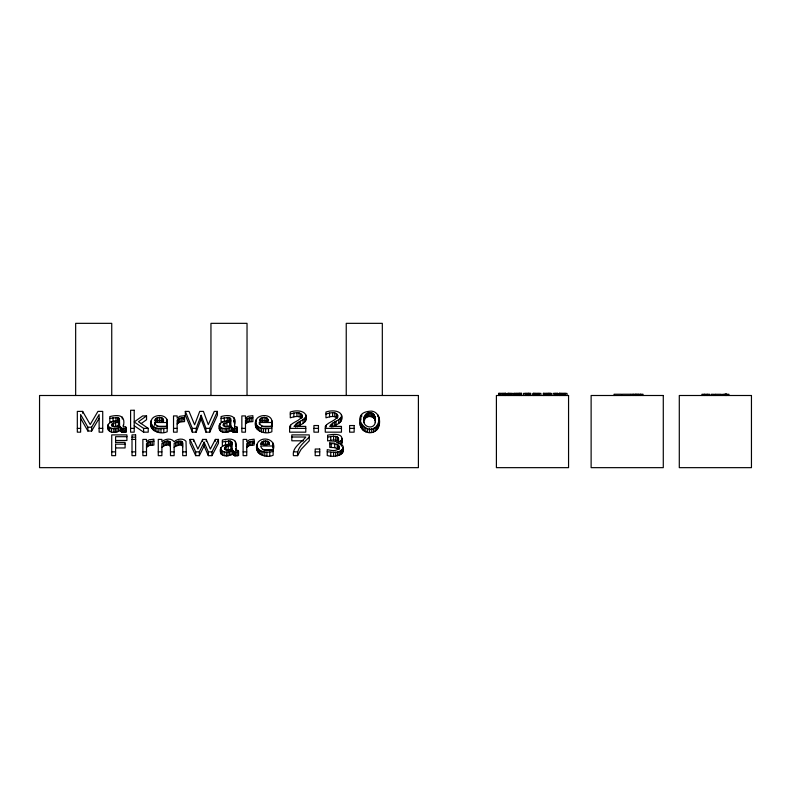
<?xml version="1.0" encoding="UTF-8"?>
<svg xmlns="http://www.w3.org/2000/svg" width="791" height="791" viewBox="0 0 791 791"><rect width="100%" height="100%" fill="white"/><g stroke="black" fill="none" stroke-linecap="round" stroke-linejoin="round"><path stroke-width="1.19" d="M154.68 422.503C155.965 428.089 162.976 427.189 167.188 426.181L167.188 431.757C158.457 435.821 145.722 428.277 152.376 418.409C156.539 413.723 168.028 414.662 167.267 422.503L154.68 422.503L154.68 425.34M156.974 426.29L167.267 426.29L167.158 420.407M271.956 421.801L271.857 431.757C263.126 435.821 250.391 428.277 257.045 418.409C261.208 413.723 272.697 414.662 271.936 422.503L259.359 422.503L259.359 424.391M273.221 445.293L273.202 445.995L260.625 445.995C261.9 451.592 268.91 450.682 273.132 449.674L273.132 455.25C264.402 459.314 251.657 451.77 258.311 441.902C264.065 435.643 276.781 440.231 273.202 449.782L262.909 449.782M273.202 449.782L273.093 443.899M379.245 419.843C372.907 445.204 344.154 411.745 371.77 411.122C380.926 412.309 382.004 426.596 375.211 431.214C367.578 435.989 357.601 428.712 360.221 419.873M150.992 425.874L151.15 424.52M255.661 425.874L255.819 424.52M256.937 449.367L257.55 446.786M364.433 416.719C359.598 427.605 376.328 431.589 375.409 419.803C375.636 408.215 360.834 411.874 364.196 422.612M329.758 443.622C332.892 443.494 340.654 443.514 338.815 448.566C335.819 451.71 330.954 450.425 327.247 449.634L327.247 455.527C334.247 457.673 346.735 455.695 342.681 445.551L341.445 444.265L336.521 442.663L340.773 440.963L341.841 439.786C343.146 432.628 331.805 434.447 327.612 435.139L327.612 440.903L333.594 439.944L337.322 440.597L337.322 436.81L333.594 436.167L327.612 437.116M342.938 452.086L343.096 447.162M108.1 425.242L108.505 426.596C111.551 429.75 116.682 428.831 120.103 426.794L120.103 430.581C116.682 432.618 111.551 433.537 108.505 430.383C104.758 422.691 113.835 420.021 119.57 421.01M108.1 429.029L108.268 424.283M219.364 425.242L219.769 426.596C222.805 429.75 227.946 428.831 231.368 426.794L231.368 430.581C227.946 432.618 222.805 433.537 219.769 430.383C216.022 422.691 225.099 420.021 230.834 421.01M219.364 429.029L219.532 428.069M220.63 448.734L221.035 450.089C224.08 453.253 229.212 452.323 232.633 450.287L232.633 454.074C229.212 456.11 224.08 457.03 221.035 453.876C217.298 446.183 226.364 443.514 232.109 444.502M220.63 452.521L220.798 447.775M305.613 417.104L303.072 419.675L297.06 423.126L297.06 426.913L303.072 423.462L305.613 420.891C309.241 410.559 297.119 409.53 290.277 412.042L290.277 417.816C293.837 416.798 298.751 415.146 301.727 418.231L301.727 414.454C298.751 411.36 293.837 413.011 290.277 414.039M305.613 420.891L305.909 415.661M341.297 417.104L338.756 419.675L332.734 423.126L332.734 426.913L338.756 423.462L341.297 420.891C344.925 410.559 332.803 409.53 325.961 412.042L325.961 417.816C329.511 416.798 334.425 415.146 337.411 418.231M341.297 420.891L341.583 415.661M301.727 414.454L302.073 415.72C300.283 421.277 292.601 421.603 289.605 426.389L289.605 432.163L305.781 432.163L305.781 426.389L293.975 426.389L297.06 423.126M325.961 414.039C329.511 413.011 334.425 411.36 337.411 414.454L337.747 415.72C335.967 421.277 328.285 421.603 325.279 426.389L325.279 432.163L341.455 432.163L341.455 426.389L329.649 426.389L332.734 423.126M340.773 440.963L340.773 444.75L342.196 442.189L342.196 438.402M155.323 419.279L154.848 420.802L163.648 420.802L162.61 418.192L159.495 417.332L156.252 418.192L155.323 419.279L155.323 421.178M259.992 419.279L259.517 420.802L268.317 420.802L267.279 418.192L264.164 417.332L260.921 418.192L259.992 419.279L259.992 421.178M261.257 442.772L260.793 444.295L269.583 444.295L268.545 441.685L265.43 440.824L262.187 441.685L261.257 442.772L261.257 444.671M337.322 436.81L338.558 438.768L337.5 440.785L334.326 441.872L329.758 442.09L329.758 447.409L334.702 447.627L338.716 449.417L338.716 445.63M303.487 440.795L291.82 440.795L291.82 434.892L309.271 434.892L309.271 440.795L301.114 449.328L297.574 455.656L293.402 455.656C292.057 447.182 301.45 442.723 305.81 437.008L291.82 437.008M196.148 432.163L196.148 428.376L201.161 415.285L205.957 428.376L205.957 432.163L209.793 432.163L217.416 415.186L217.416 411.399L214.272 411.399L208.29 424.619L203.435 411.399L199.727 411.399L194.606 424.807L189.039 411.399L185.331 411.399L185.331 415.186L192.332 432.163L196.148 432.163L201.161 419.072L201.161 415.285M297.574 455.656C296.655 447.587 304.426 442.268 309.271 437.008M113.548 423.027L113.548 426.804L119.57 426.122L119.57 422.345L115.674 422.493L112.174 423.838L111.946 425.627L114.873 426.814L119.57 425.568M224.812 423.027L224.812 426.804L230.834 426.122L230.834 422.345L226.938 422.493L223.438 423.838L223.21 425.627L226.137 426.814L230.834 425.568M226.078 446.52L226.078 450.306L232.109 449.614L232.109 445.837L228.204 445.986L224.703 447.33L224.476 449.12L227.403 450.306L232.109 449.061M209.793 432.163L209.793 428.376L217.416 411.399M364.433 420.505C365.66 414.049 376.397 415.858 375.29 422.552M327.247 451.74C332.279 452.195 340.011 453.727 342.938 448.299M204.118 446.005L208.34 455.656L211.978 455.656L218.474 443.197L218.474 439.41L215.379 439.41L210.366 449.061L206.233 439.41L202.615 439.41L197.898 449.061L193.528 439.41L189.978 439.41L189.978 443.197L195.693 455.656L199.342 455.656L204.118 446.005L204.118 442.218L199.342 451.869L199.342 455.656M211.978 455.656L211.978 451.869L218.474 439.41M91.627 431.026L91.627 427.239L99.122 414.563L99.122 432.163L102.721 432.163L102.721 411.399L97.946 411.399L90.194 424.53L82.659 411.399L77.32 411.399L77.32 432.163L80.623 432.163L80.623 414.524L87.9 427.239L87.9 431.026L91.627 431.026L99.122 418.35M108.268 428.069L108.782 427.219M220.798 451.562L221.312 450.712M245.477 418.251L248.107 416.293L252.873 415.7L252.873 421.593L248.067 422.038L245.477 423.946M153.899 441.299L149.084 441.744L146.493 443.652L146.493 455.656L142.874 455.656L142.874 439.41L146.493 439.41L146.493 441.754L149.133 439.786L153.899 439.193L153.899 445.086L149.084 445.531L146.493 447.439M184.54 417.806L179.735 418.251L177.144 420.159L177.144 432.163L173.526 432.163L173.526 415.918L177.144 415.918L177.144 418.251L179.775 416.293L184.54 415.7L184.54 421.593L179.735 422.038L177.144 423.946M252.873 417.806L248.067 418.251L245.477 420.159L245.477 432.163L241.858 432.163L241.858 415.918L245.477 415.918L245.477 418.755M254.138 441.299L249.333 441.744L246.743 443.652L246.743 455.656L243.124 455.656L243.124 439.41L246.743 439.41L246.743 441.754L249.373 439.786L254.138 439.193L254.138 445.086L249.333 445.531L246.743 447.439M141.174 423.58L146.553 419.705L146.553 415.918L138.484 421.732L148.224 428.376L148.224 432.163L143.596 432.163L134.213 425.746M175.661 442.426L174.129 443.514L174.129 455.656L170.5 455.656L170.322 442.218L167.741 441.012L164.904 441.645L161.888 443.514L161.888 455.656L158.269 455.656L158.269 439.41L161.888 439.41L161.888 441.754C165.012 438.718 171.41 437.749 174.129 441.754C177.115 438.787 183.057 437.838 186.004 441.259L186.36 455.656L182.721 455.656L182.721 443.158L182.049 441.556L178.608 441.18L175.661 442.426L175.661 446.213L174.129 447.301M161.888 447.301L164.904 445.422L167.741 444.799L169.808 445.333L170.5 446.945M175.661 446.213L180.022 444.809L182.049 445.343L182.721 446.945M109.82 418.439L117.572 417.47L119.352 418.558L119.57 421.395M116.01 417.341L116.01 421.128L109.82 422.226L109.82 416.57C118.986 414.346 126.194 415.146 123.188 427.041M221.084 418.439L228.836 417.47L230.616 418.558L230.834 421.395M227.274 417.341L227.274 421.128L221.084 422.226L221.084 416.57C228.154 414.385 238.002 415.117 234.452 425.548M222.35 441.932L230.102 440.963L231.882 442.05L232.109 444.888M230.102 440.963L230.102 444.75L222.35 445.719L222.35 440.063C231.516 437.838 238.724 438.639 235.718 450.534M120.103 426.794L122.19 428.544L126.056 428.297L125.799 427.041L123.673 426.606L123.188 425.153M120.103 430.581L122.19 432.331L126.056 432.084L126.056 428.297M231.368 426.794L233.454 428.544L237.32 428.297L237.063 427.041L234.937 426.606L234.452 425.153M231.368 430.581L233.454 432.331L237.32 432.084L237.32 428.297M232.633 450.287L234.719 452.037L238.585 451.79L238.328 450.534L236.202 450.099L235.718 448.645M232.633 454.074L234.719 455.824L238.585 455.576L238.585 451.79M271.857 426.181C267.645 427.189 260.635 428.089 259.359 422.503M150.992 422.087C151.882 429.464 161.72 429.266 167.188 427.971M255.661 422.087C256.561 429.464 266.399 429.266 271.857 427.971M256.937 445.58C257.826 452.956 267.665 452.759 273.132 451.463M267.249 441.042L267.249 444.819L263.581 444.819L263.581 441.042M125.097 430.877L125.799 430.828L126.056 432.084M505.953 393.384L498.735 393.384L498.735 395.5M512.271 393.384L507.328 393.384L507.328 395.5M543.318 393.384L551.149 393.384M559.158 393.384L567.018 393.384L567.018 395.5M622.329 394.234L630.13 394.234M714.787 394.274L721.303 394.274L721.303 395.5M146.553 415.918L142.657 415.918L134.213 421.959L143.596 428.376L148.224 428.376M261.643 426.29L271.936 426.29L271.827 420.407M87.9 427.239L91.627 427.239M77.32 428.376L80.623 428.376M99.122 428.376L102.721 428.376M130.594 428.376L134.213 428.376M173.526 428.376L177.144 428.376M185.331 411.399L192.332 428.376L196.148 428.376M205.957 428.376L209.793 428.376M241.858 428.376L245.477 428.376M289.605 428.376L305.781 428.376M313.928 428.376L318.466 428.376M325.279 428.376L341.455 428.376M349.612 428.376L354.15 428.376M126.916 436.691L115.585 436.691L115.585 442.752M132.008 437.146L135.627 437.146M132.008 439.41L135.627 439.41M115.585 440.478L126.916 440.478L126.916 434.892L111.729 434.892L111.729 455.656L115.585 455.656L115.585 444.156L125.097 444.156M115.585 442.377L125.097 442.377L125.097 447.943L115.585 447.943M111.729 451.869L115.585 451.869M132.008 451.869L135.627 451.869M142.874 451.869L146.493 451.869M158.269 451.869L161.888 451.869M170.5 451.869L174.129 451.869M182.721 451.869L186.36 451.869M189.978 439.41L195.693 451.869L199.342 451.869M204.118 442.218L208.34 451.869L211.978 451.869M243.124 451.869L246.743 451.869M293.402 451.869L297.574 451.869M315.194 451.869L319.732 451.869M183.383 419.428L184.54 419.487M252.982 442.92L254.138 442.98M233.563 420.901L234.452 423.294M80.623 418.31L87.9 431.026M201.161 419.072L205.957 432.163M273.093 447.686L272.727 442.673M167.158 424.194L166.792 419.181M235.718 446.786L235.322 441.279M237.32 432.084L237.063 427.041M341.583 419.448L341.445 414.652M305.909 419.448L305.761 414.652M342.058 441.259L342.196 442.189M379.245 423.62L378.592 416.244M728.916 395.5L728.916 394.274L722.667 394.274L722.667 395.5M726.642 394.274L726.583 395.5M726.435 394.274L726.435 395.5M726.187 394.274L726.187 395.5M725.851 394.274L725.851 395.5M725.485 394.274L725.485 395.5M725.189 394.274L725.189 395.5M724.932 394.274L724.932 395.5M714.965 394.274L714.965 395.5M713.62 395.5L713.62 394.274L711.356 394.274L711.356 395.5M709.754 395.5L709.754 394.274L701.953 394.274L701.953 395.5M707.223 394.274L707.223 395.5M704.465 394.274L704.465 395.5M642.994 395.5L642.994 394.234L630.625 394.234L630.625 395.5M640.492 394.234L640.492 395.5M638.179 394.234L638.179 395.5M636.804 394.234L636.804 395.5M635.47 394.234L635.47 395.5M633.146 394.234L633.146 395.5M621.499 395.5L621.499 394.234L614.073 394.234L614.073 395.5M565.427 393.384L565.427 395.5M564.883 393.384L564.883 395.5M564.22 393.384L564.22 395.5M563.439 393.384L563.439 395.5M562.53 393.384L562.53 395.5M561.788 393.384L561.788 395.5M561.126 393.384L561.126 395.5M560.552 393.384L560.552 395.5M560.058 393.384L560.058 395.5M559.662 393.384L559.662 395.5M559.217 393.384L559.207 395.5M557.942 395.5L557.942 393.384L553.127 393.384L553.127 395.5M557.428 393.384L557.428 395.5M557.22 393.384L557.22 395.5M556.498 393.384L556.498 395.5M555.836 393.384L555.836 395.5M555.242 393.384L555.242 395.5M554.709 393.384L554.709 395.5M551.04 393.384L551.149 395.5M550.585 393.384L550.585 395.5M549.963 393.384L549.963 395.5M549.458 393.384L549.458 395.5M549.063 393.384L549.063 395.5M548.756 393.384L548.756 395.5M548.558 393.384L548.558 395.5M547.847 393.384L547.847 395.5M547.164 393.384L547.164 395.5M546.482 393.384L546.482 395.5M545.82 393.384L545.82 395.5M544.831 393.384L544.831 395.5M544.03 393.384L544.03 395.5M543.615 393.384L543.615 395.5M543.496 395.5L543.496 393.384L543.318 395.5M540.906 395.5L540.906 393.384L533.045 393.384L533.104 395.5M539.324 393.384L539.324 395.5M538.78 393.384L538.78 395.5M538.117 393.384L538.117 395.5M537.326 393.384L537.326 395.5M536.427 393.384L536.427 395.5M535.675 393.384L535.675 395.5M535.023 393.384L535.023 395.5M534.439 393.384L534.439 395.5M533.955 393.384L533.955 395.5M533.559 393.384L533.559 395.5M533.272 393.384L533.302 395.5M530.672 395.5L530.672 393.384L523.553 393.384L523.553 395.5M530.504 393.384L530.504 395.5M529.09 393.384L529.09 395.5M529.021 393.384L529.021 395.5M528.803 393.384L528.803 395.5M528.428 393.384L528.428 395.5M527.864 393.384L527.864 395.5M527.152 393.384L527.152 395.5M526.46 393.384L526.46 395.5M525.788 393.384L525.788 395.5M525.135 393.384L525.135 395.5M521.576 395.5L521.576 393.384L513.735 393.384L513.735 395.5M521.457 393.384L521.457 395.5M521.16 393.384L521.16 395.5M521.012 393.384L521.012 395.5M520.389 393.384L520.389 395.5M519.885 393.384L519.885 395.5M519.479 393.384L519.479 395.5M519.183 393.384L519.183 395.5M518.975 393.384L518.975 395.5M518.273 393.384L518.273 395.5M517.581 393.384L517.581 395.5M516.909 393.384L516.909 395.5M516.246 393.384L516.246 395.5M515.257 393.384L515.257 395.5M514.447 393.384L514.447 395.5M513.913 393.384L513.913 395.5M512.232 393.384L512.271 395.5M510.966 393.384L510.966 395.5M509.898 393.384L509.898 395.5M509.088 393.384L509.088 395.5M508.583 393.384L508.583 395.5M508.415 393.384L508.415 395.5M505.884 393.384L505.953 395.5M505.667 393.384L505.667 395.5M505.311 393.384L505.311 395.5M504.816 393.384L504.816 395.5M504.193 393.384L504.193 395.5M503.491 393.384L503.491 395.5M502.68 393.384L502.68 395.5M501.791 393.384L501.791 395.5M500.426 393.384L500.426 395.5M499.418 393.384L499.358 395.5M499.052 393.384L498.953 395.5M498.805 393.384L498.864 395.5M382.32 395.5L382.32 323.341L346.24 323.341L346.24 395.5M379.087 417.945L379.087 425.568M378.592 423.511L378.592 427.298M377.782 414.731L377.782 416.63M377.782 425.034L377.782 428.821M376.635 426.359L376.635 430.146M375.211 427.427L375.211 431.214M375.053 416.679L375.053 420.466M373.995 414.454L373.995 418.241M373.57 428.188L373.57 431.975M373.194 413.673L373.194 417.46M372.225 413.12L372.225 416.897M371.711 428.643L371.711 432.43M371.068 412.783L371.068 416.57M369.733 412.665L369.733 416.452M369.624 428.801L369.624 432.588M368.408 412.783L368.408 416.57M367.627 428.643L367.627 432.43M367.261 413.12L367.261 416.906M366.292 413.683L366.292 417.47M365.828 428.178L365.828 431.965M365.491 414.474L365.491 418.251M364.226 427.407L364.226 431.194M362.822 426.329L362.822 430.116M361.695 414.731L361.695 416.63M361.685 424.994L361.685 428.781M360.884 416.254L360.884 420.041M360.874 423.482L360.874 427.259M360.389 417.964L360.389 419.853M360.389 421.771L360.389 425.558M342.463 449.308L342.463 453.085M341.841 439.786L341.841 443.573M341.663 450.178L341.663 453.965M341.445 444.265L341.445 446.164M340.417 418.37L340.417 422.157M340.555 450.929L340.555 454.716M339.092 446.361L339.092 449.199M339.171 451.523L339.171 455.309M339.003 441.922L339.003 443.82M338.756 419.675L338.756 423.462M338.558 438.768L338.558 440.656M338.251 437.631L338.251 440.468M338.093 445.017L338.093 448.804M337.747 415.72L337.747 417.618M337.549 451.948L337.549 455.735M337.411 414.454L337.411 417.292M337.213 444.512L337.213 448.299M336.383 413.485L336.383 417.272M336.076 421.237L336.076 425.024M335.77 436.325L335.77 440.112M335.691 452.205L335.691 455.992M334.761 412.872L334.761 416.659M334.682 421.989L334.682 425.766M334.702 443.84L334.702 447.627M333.594 436.167L333.594 439.944M333.594 452.294L333.594 456.081M332.625 412.665L332.625 416.452M331.251 424.243L331.251 427.081M331.192 443.622L331.192 447.409M330.747 436.405L330.747 440.182M330.757 452.155L330.757 455.942M329.54 413.011L329.54 416.798M326.268 425.212L326.268 427.1M304.743 418.37L304.743 422.157M303.072 419.675L303.072 423.462M302.073 415.72L302.073 417.618M300.699 413.485L300.699 417.272M300.402 421.237L300.402 425.024M299.077 412.872L299.077 416.659M298.998 421.989L298.998 425.766M296.941 412.665L296.941 416.452M295.567 424.243L295.567 427.081M293.866 413.011L293.866 416.798M290.594 425.212L290.594 427.1M269.751 451.977L269.751 455.764M269.326 442.772L269.326 444.671M268.485 428.485L268.485 432.272M268.545 441.685L268.545 444.532M268.06 419.279L268.06 421.178M267.279 418.192L267.279 421.039M266.903 452.155L266.903 455.942M265.984 417.539L265.984 421.326M265.638 428.663L265.638 432.45M265.43 440.824L265.43 444.601M264.797 452.037L264.797 455.824M264.164 417.332L264.164 421.109M263.532 428.544L263.532 432.331M262.899 451.701L262.899 455.478M262.315 417.539L262.315 421.326M262.187 441.685L262.187 444.532M261.633 428.208L261.633 431.985M261.208 451.127L261.208 454.914M260.921 418.192L260.921 421.039M259.942 427.634L259.942 431.421M259.715 450.326L259.715 454.113M258.449 426.833L258.449 430.62M258.499 449.337L258.499 453.124M257.629 448.22L257.629 452.007M257.233 425.845L257.233 429.632M257.085 444.226L257.105 450.751M256.363 424.727L256.363 428.514M256.274 419.507L256.274 421.405M255.819 420.733L255.839 427.259M252.487 441.111L252.487 444.888M251.222 417.618L251.222 421.395M250.836 441.269L250.836 445.056M249.57 417.777L249.57 421.554M249.333 441.744L249.333 445.531M248.067 418.251L248.067 422.038M247.969 442.535L247.969 446.322M247.029 395.5L247.029 323.341L210.95 323.341L210.95 395.5M246.703 419.042L246.703 422.829M238.328 450.534L238.328 452.432M237.29 452.066L237.29 455.843M236.025 428.574L236.025 432.351M235.866 452.155L235.866 455.942M234.719 452.037L234.719 455.824M234.571 426.003L234.571 427.891M234.601 428.663L234.601 432.45M234.057 417.786L234.057 421.563M233.79 451.691L233.79 455.468M233.454 428.544L233.454 432.331M233.098 451.097L233.098 454.884M232.524 428.198L232.524 431.975M231.832 427.605L231.832 431.392M231.882 442.05L231.882 444.888M231.209 441.378L231.209 445.155M231.031 451.097L231.031 454.884M230.893 445.808L230.893 449.595M230.616 418.558L230.616 421.395M229.944 417.875L229.944 421.662M229.756 427.605L229.756 431.392M229.627 422.315L229.627 426.102M229.449 451.691L229.449 455.468M228.836 417.47L228.836 421.257M228.54 440.834L228.54 444.621M228.184 428.198L228.184 431.975M228.204 445.986L228.204 449.772M227.897 452.037L227.897 455.824M226.938 422.493L226.938 426.28M226.631 428.544L226.631 432.331M226.374 452.155L226.374 455.942M225.564 441.111L225.564 444.888M225.109 428.663L225.109 432.45M224.703 447.33L224.703 449.229M224.298 417.618L224.298 421.395M224.11 451.908L224.11 455.695M223.438 423.838L223.438 425.726M222.844 428.415L222.844 432.202M222.261 451.186L222.261 454.973M220.996 427.694L220.996 431.481M221.035 450.089L221.035 453.876M220.046 423.432L220.046 425.331M219.769 426.596L219.769 430.383M215.379 439.41L215.379 441.299M208.34 451.869L208.34 455.656M206.233 439.41L206.233 441.299M202.615 439.41L202.615 441.299M195.693 451.869L195.693 455.656M193.528 439.41L193.528 441.299M192.332 428.376L192.332 432.163M182.889 417.618L182.889 421.395M182.553 442.228L182.553 446.015M182.049 441.556L182.049 445.343M181.248 417.777L181.248 421.554M181.208 441.16L181.208 444.947M180.022 441.022L180.022 444.809M179.735 418.251L179.735 422.038M178.608 441.18L178.608 444.967M178.371 419.042L178.371 422.829M177.144 441.645L177.144 445.432M170.322 442.218L170.322 446.005M169.808 441.556L169.808 445.333M168.948 441.151L168.948 444.938M167.741 441.012L167.741 444.799M167.287 421.801L167.267 426.29M166.347 441.17L166.347 444.957M164.904 441.645L164.904 445.422M163.816 428.485L163.816 432.272M163.421 442.426L163.421 446.203M163.391 419.279L163.391 421.178M162.61 418.192L162.61 421.039M161.315 417.539L161.315 421.326M160.969 428.663L160.969 432.45M159.495 417.332L159.495 421.109M158.862 428.544L158.862 432.331M157.646 417.539L157.646 421.326M156.964 428.208L156.964 431.985M156.252 418.192L156.252 421.039M155.273 427.634L155.273 431.421M153.78 426.833L153.78 430.62M152.554 425.845L152.554 429.632M152.238 441.111L152.238 444.888M151.694 424.727L151.694 428.514M151.15 420.733L151.17 427.259M150.597 441.269L150.597 445.056M149.084 441.744L149.084 445.531M147.719 442.535L147.719 446.322M143.596 428.376L143.596 432.163M125.799 427.041L125.799 430.828M124.76 428.574L124.76 432.351M123.337 428.663L123.337 432.45M122.298 417.114L122.298 419.012M122.19 428.544L122.19 432.331M121.26 428.198L121.26 431.975M120.568 427.605L120.568 431.392M119.352 418.558L119.352 421.395M118.68 417.875L118.68 421.662M118.492 427.605L118.492 431.392M118.363 422.315L118.363 426.102M117.572 417.47L117.572 421.257M116.92 428.198L116.92 431.975M115.674 422.493L115.674 426.28M115.367 428.544L115.367 432.331M113.845 428.663L113.845 432.45M113.034 417.618L113.034 421.395M112.174 423.838L112.174 426.675M111.739 395.5L111.739 323.341L75.659 323.341L75.659 395.5M111.58 428.415L111.58 432.202M109.731 427.694L109.731 431.481M108.505 426.596L108.505 430.383M82.659 411.399L82.659 413.288M418.399 395.5L39.55 395.5L39.55 467.659L418.399 467.659L418.399 395.5M568.561 395.5L496.402 395.5L496.402 467.659L568.561 467.659L568.561 395.5M663.283 395.5L591.124 395.5L591.124 467.659L663.283 467.659L663.283 395.5M751.45 395.5L679.291 395.5L679.291 467.659L751.45 467.659L751.45 395.5M134.213 410.262L130.594 410.262L130.594 432.163L134.213 432.163L134.213 410.262M318.466 425.538L313.928 425.538L313.928 432.163L318.466 432.163L318.466 425.538M354.15 425.538L349.612 425.538L349.612 432.163L354.15 432.163L354.15 425.538M135.627 434.892L132.008 434.892L132.008 455.656L135.627 455.656L135.627 434.892M319.732 449.031L315.194 449.031L315.194 455.656L319.732 455.656L319.732 449.031M559.415 395.5L559.415 393.384L559.385 395.5"/></g></svg>
